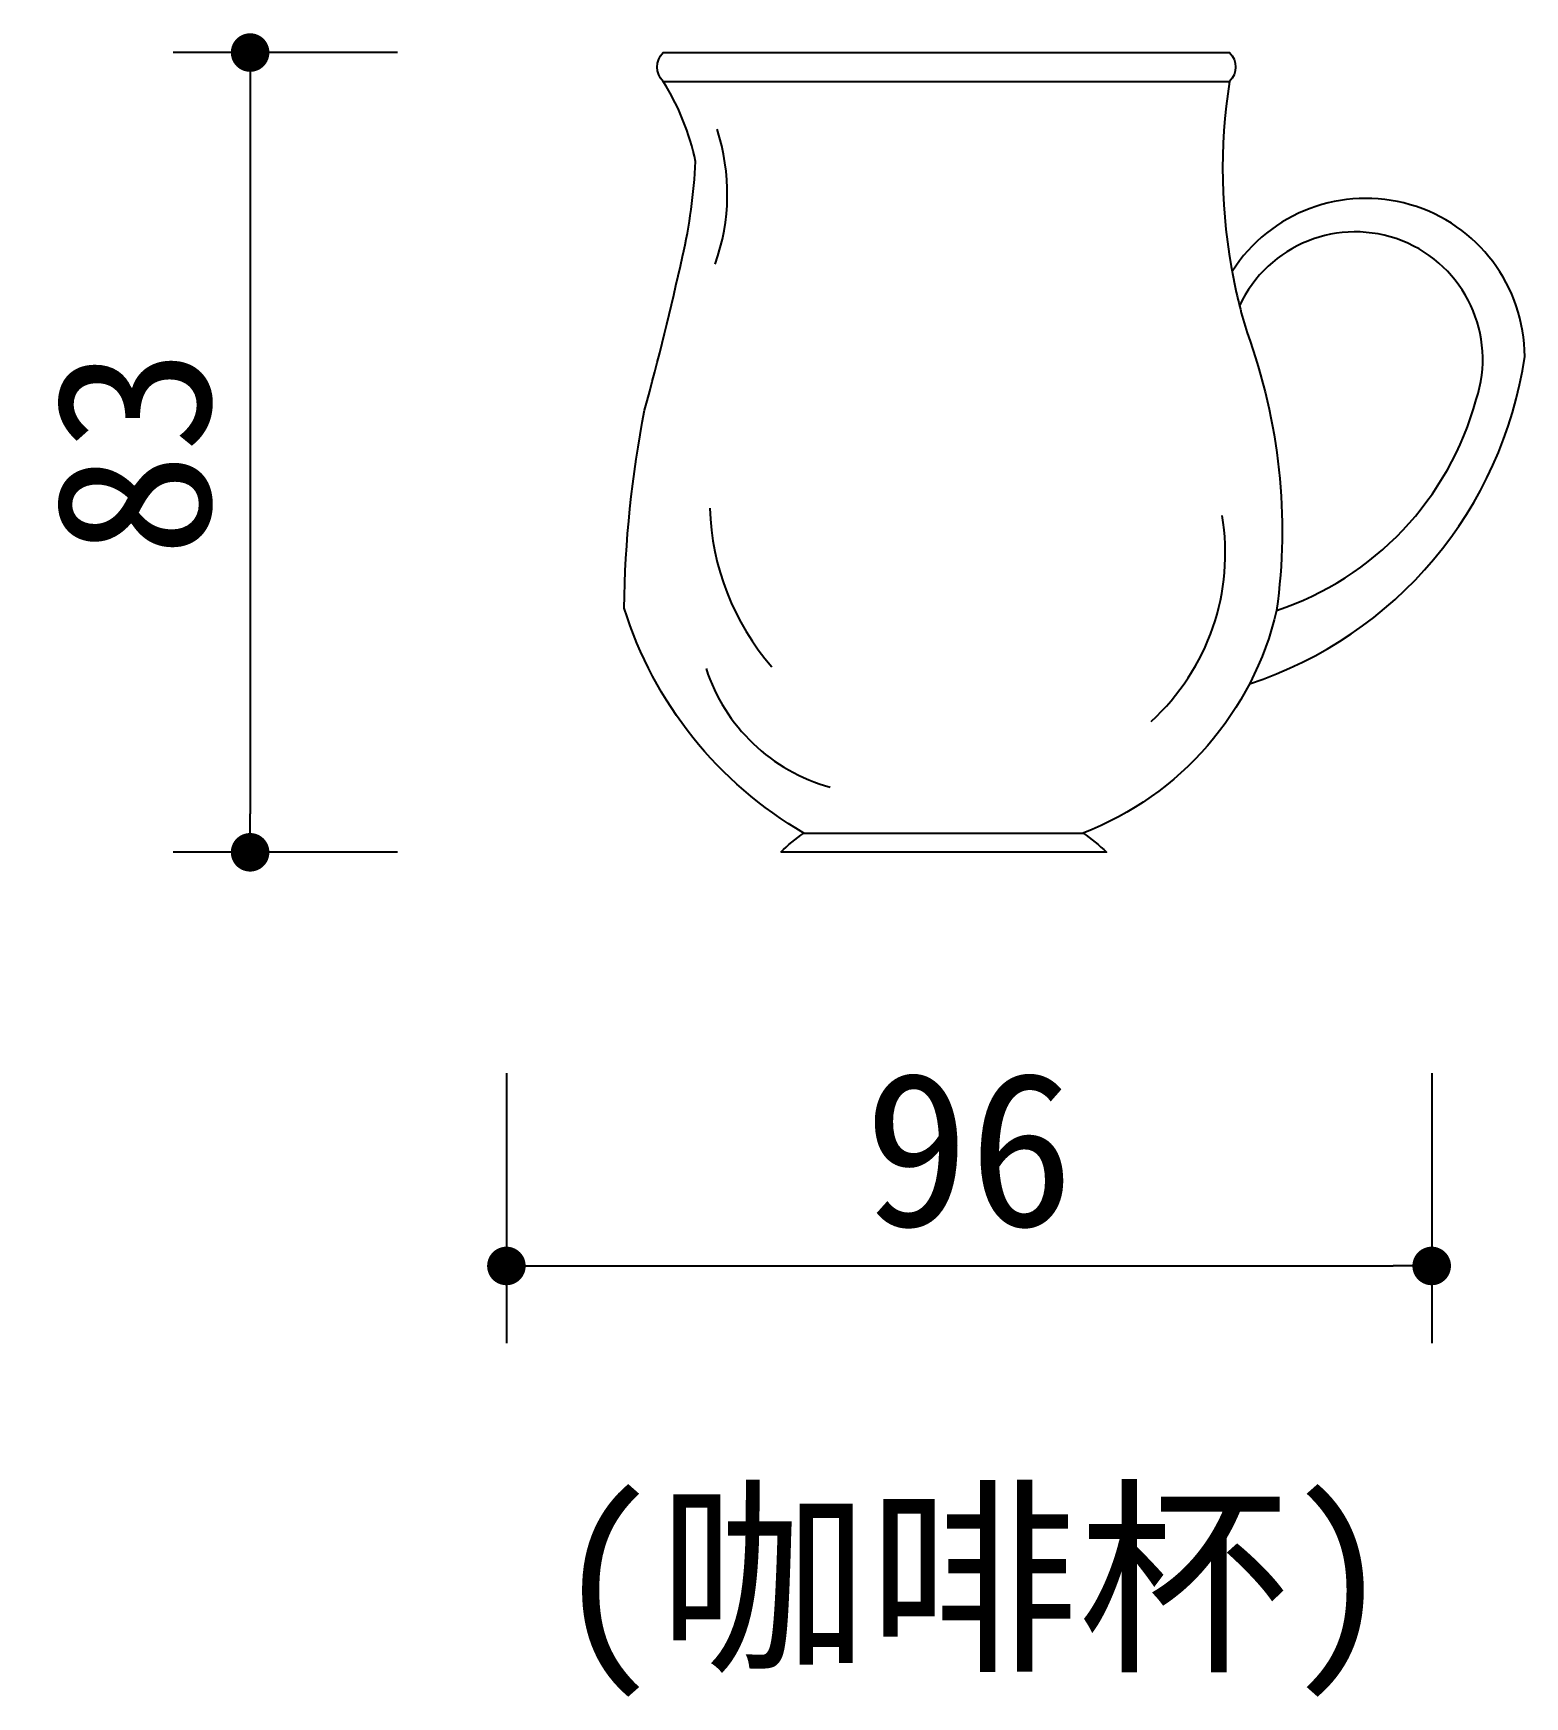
# Model space of a CAD drawing. Extents: x 1358 to 1513, y 1797 to 1970.
import ezdxf

# ---------------------------------------------------------------- set-up
doc = ezdxf.new("R2010")
doc.units = 0
doc.header["$MEASUREMENT"] = 0
doc.layers.get('0').update_dxf_attribs({"linetype": 'CONTINUOUS'})
doc.layers.get('DEFPOINTS').update_dxf_attribs({"linetype": 'CONTINUOUS'})
for name, color, linetype in [('3', 3, 'CONTINUOUS'), ('7', 7, 'CONTINUOUS'), ('DIM', 3, 'CONTINUOUS'), ('TEXT', 3, 'CONTINUOUS')]:
    doc.layers.add(name, color=color, linetype=linetype)
doc.styles.add('HZ', font='simfang.ttf')
doc.dimstyles.new('BOOK', dxfattribs={"dimscale": 8, "dimtxt": 2, "dimasz": 0.5, "dimexe": 1, "dimexo": 1, "dimgap": 0.5, "dimtad": 1, "dimdec": 0, "dimtxsty": 'HZ', "dimblk1": 'DOT', "dimblk2": 'DOT', "dimsah": 1, "dimcen": 0, "dimazin": 3, "dimtfac": 0.5, "dimtdec": 0, "dimtmove": 0, "dimatfit": 3, "dimtolj": 1, "dimtzin": 0})

# ---------------------------------------------------------------- blocks, each defined once
blk = doc.blocks.new('_DOT')
at = {"color": 0, "linetype": 'BYBLOCK'}
blk.add_line((-0.5, 0), (-1, 0), dxfattribs=at)
at = {"color": 0, "linetype": 'BYBLOCK', "const_width": 0.5}
blk.add_lwpolyline([(-0.25, 0, 1), (0.25, 0, 1)], format="xyb", close=True, dxfattribs=at)
blk = doc.blocks.new('*D1')
at = {"color": 0, "linetype": 'BYBLOCK'}
for p, q in [((2310.2, 2043.02), (2310.2, 2015.02)), ((2406.2, 2043.02), (2406.2, 2015.02)), ((2314.2, 2023.02), (2402.2, 2023.02))]:
    blk.add_line(p, q, dxfattribs=at)
at = {"layer": 'DEFPOINTS', "color": 0, "linetype": 'BYBLOCK'}
for p in [(2310.2, 2051.02), (2406.2, 2051.02), (2406.2, 2023.02)]:
    blk.add_point(p, dxfattribs=at)
at = {"color": 0, "linetype": 'BYBLOCK', "xscale": 4, "yscale": 4, "zscale": 4, "rotation": 180}
blk.add_blockref('_DOT', (2310.2, 2023.02), dxfattribs=at)
at = {"color": 0, "linetype": 'BYBLOCK', "xscale": 4, "yscale": 4, "zscale": 4}
blk.add_blockref('_DOT', (2406.2, 2023.02), dxfattribs=at)
at = {"color": 0, "linetype": 'BYBLOCK', "insert": (2358.2, 2035.02), "char_height": 16, "attachment_point": 5, "style": 'HZ'}
blk.add_mtext('\\A1;96', dxfattribs=at)
blk = doc.blocks.new('*D0')
at = {"color": 0, "linetype": 'BYBLOCK'}
for p, q in [((2298.91, 2148.95), (2275.61, 2148.95)), ((2283.61, 2144.95), (2283.61, 2069.95)), ((2298.91, 2065.95), (2275.61, 2065.95))]:
    blk.add_line(p, q, dxfattribs=at)
at = {"layer": 'DEFPOINTS', "color": 0, "linetype": 'BYBLOCK'}
for p in [(2306.91, 2148.95), (2283.61, 2065.95), (2306.91, 2065.95)]:
    blk.add_point(p, dxfattribs=at)
at = {"color": 0, "linetype": 'BYBLOCK', "xscale": 4, "yscale": 4, "zscale": 4}
for p, rotation in [((2283.61, 2148.95), 90), ((2283.61, 2065.95), 270)]:
    blk.add_blockref('_DOT', p, dxfattribs=dict(at, rotation=rotation))
at = {"color": 0, "linetype": 'BYBLOCK', "insert": (2271.61, 2107.45), "char_height": 16, "attachment_point": 5, "rotation": 90, "style": 'HZ'}
blk.add_mtext('\\A1;83', dxfattribs=at)

msp = doc.modelspace()

# ---------------------------------------------------------------- linework, layer by layer
at = {"layer": '3'}
for centre, radius, start, end in [((1408.28, 1952.98), 21.69, 340.4054, 18.0451), ((1454.46, 1921.17), 26.32, 181.7521, 220.9654), ((1458, 1915.71), 23.64, 312.3869, 9.5071), ((1445.59, 1909.5), 18.74, 197.9591, 254.6633)]:
    msp.add_arc(centre, radius, start, end, dxfattribs=at)
at = {"layer": '7'}
for p, q in [((1423.32, 1964.66), (1482.08, 1964.66)), ((1437.92, 1886.66), (1466.88, 1886.66))]:
    msp.add_line(p, q, dxfattribs=at)
msp.add_lwpolyline([(1435.51, 1884.66, -0.048645), (1437.92, 1886.66, -0.188497), (1419.27, 1910, -0.045525), (1421.39, 1930.54, 0.011902), (1425.32, 1946.48, 0.045555), (1426.67, 1956.34, 0.089993), (1423.32, 1964.66, -0.411705), (1423.32, 1967.66), (1482.08, 1967.66, -0.411705), (1482.08, 1964.66, 0.088619), (1482.48, 1944.2, 0.027245), (1483.9, 1938.57, -0.122612), (1486.96, 1909.77, -0.248219), (1466.88, 1886.66, -0.048645), (1469.3, 1884.66)], format="xyb", close=True, dxfattribs=at)
for points in [[(1484.15, 1902.14, 0.284411), (1512.7, 1936.1, 0.747761), (1482.34, 1944.94, 0.747761)], [(1486.96, 1909.77, 0.251428), (1507.67, 1931.65, 0.945423), (1483.11, 1941.37, 0.945423)]]:
    msp.add_lwpolyline(points, format="xyb", dxfattribs=at)

# ---------------------------------------------------------------- texts
at = {"layer": 'TEXT', "linetype": 'BYBLOCK', "style": 'HZ'}
msp.add_text('(咖啡杯)', height=16, dxfattribs=at).set_placement((1411.83, 1801.29))

# ---------------------------------------------------------------- dimensions: what is measured, and where the dimension line sits
at = {"layer": 'DIM'}
dim = msp.add_linear_dim(base=(1380.46, 1884.66), p1=(1403.76, 1967.66), p2=(1403.76, 1884.66), angle=90, dimstyle='BOOK', dxfattribs=at)
dim.commit()
dim.dimension.update_dxf_attribs({"geometry": '*D0', "text_midpoint": (1368.46, 1926.16), "insert": (-903.15, -181.29)})
dim = msp.add_linear_dim(base=(1503.05, 1841.73), p1=(1407.05, 1869.73), p2=(1503.05, 1869.73), dimstyle='BOOK', dxfattribs=at)
dim.commit()
dim.dimension.update_dxf_attribs({"geometry": '*D1', "text_midpoint": (1455.05, 1853.73), "insert": (-903.15, -181.29)})

doc.saveas('drawing.dxf')
